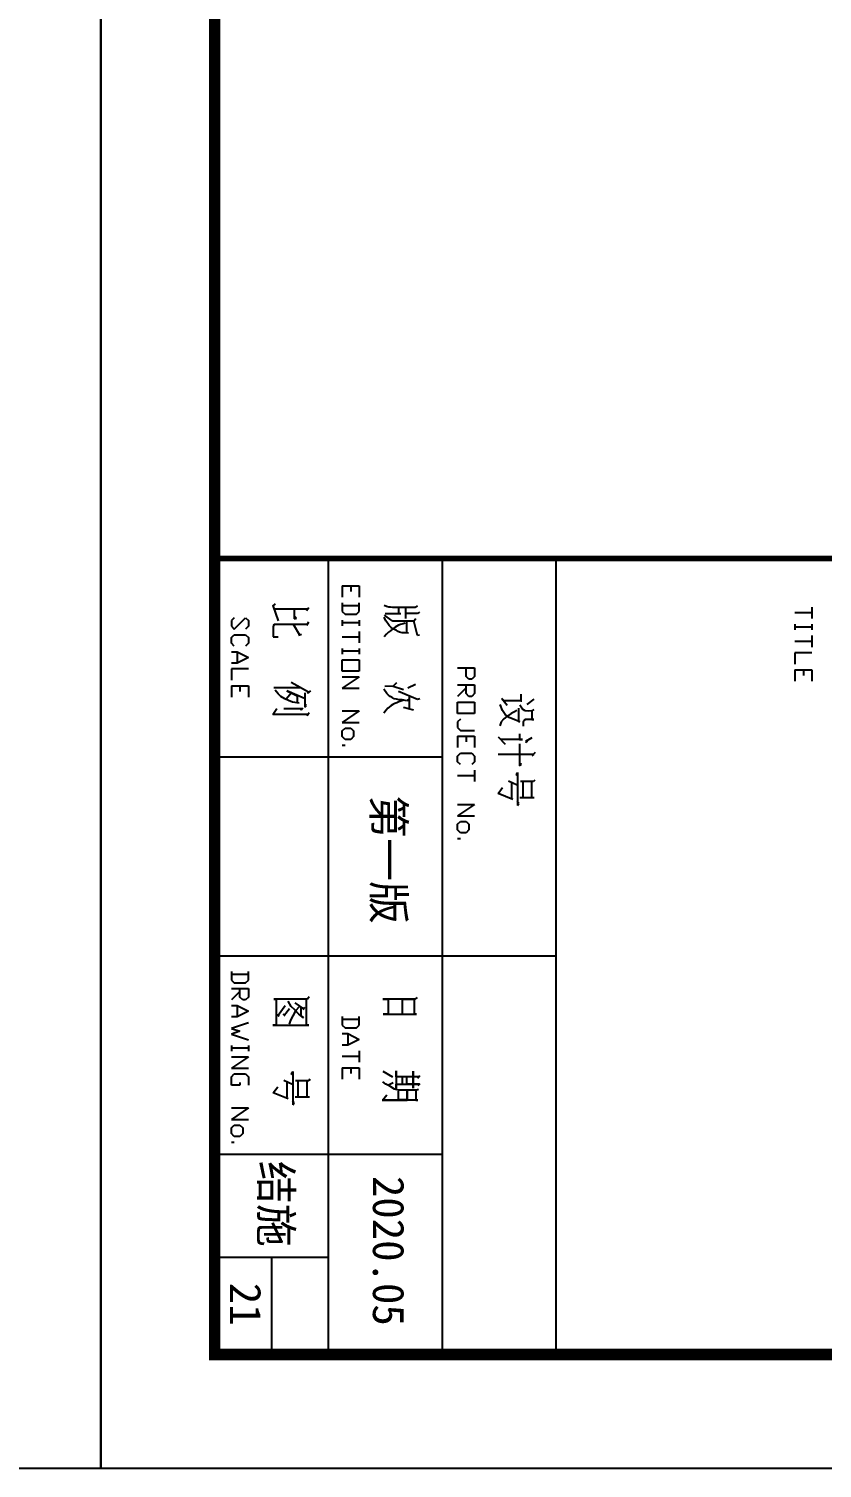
# Model space of a CAD drawing. Extents: x 2506385 to 2810062, y -487803 to -193521.
# Drawn here: x 2641428 to 2648405, y -450039 to -437381 of the extents above; entities that cross this region are included whole.
import ezdxf

# ---------------------------------------------------------------- set-up
doc = ezdxf.new("R2010")
doc.units = 0
doc.header["$LTSCALE"] = 1000
doc.header["$MEASUREMENT"] = 0
doc.layers.add('PUB_TITLE', color=4, linetype='Continuous')
doc.styles.add('图签2', font='simhei.ttf', dxfattribs={"height": 1000})

# ---------------------------------------------------------------- blocks, each defined once
blk = doc.blocks.new('EWW')
at = {"layer": 'PUB_TITLE'}
for p, q in [((-164840.8188261932, 269007.2984195119), (-164740.8188261001, 269007.2984195119)), ((-164790.8188261467, 269007.2984195119), (-164790.8188261467, 268857.2984195352)), ((-164690.8188260554, 269007.2984195119), (-164640.818826007, 269007.2984195119)), ((-164665.8188260312, 269007.2984195119), (-164665.8188260312, 268857.2984195352)), ((-164590.8188259604, 269007.2984195119), (-164490.8188258691, 269007.2984195119)), ((-164540.8188259138, 269007.2984195119), (-164540.8188259138, 268857.2984195352)), ((-164440.8188258207, 269007.2984195119), (-164440.8188258207, 268857.2984195352)), ((-164290.8188256829, 269007.2984195119), (-164190.8188255879, 269007.2984195119)), ((-164290.8188256829, 268857.2984195352), (-164290.8188256829, 269007.2984195119)), ((-164690.8188260554, 268857.2984195352), (-164640.818826007, 268857.2984195352)), ((-164440.8188258207, 268857.2984195352), (-164340.8188257276, 268857.2984195352)), ((-164290.8188256829, 268932.2984195231), (-164240.8188256344, 268932.2984195231)), ((-164290.8188256829, 268857.2984195352), (-164190.8188255879, 268857.2984195352)), ((-165269.7518134492, 266754.5627065767), (-158269.7518069299, 266754.5627065767)), ((-161771.177522613, 266754.5627065767), (-161771.177522613, 263754.5627070563)), ((-163562.4911360687, 266573.1752072619), (-163534.4911360426, 266548.6752072657)), ((-163320.9911358452, 266569.6752072629), (-163306.991135834, 266559.1752072638)), ((-164076.9911365493, 266447.1752072824), (-164017.4911364934, 266447.1752072824)), ((-164031.4911365064, 266562.6752072638), (-163985.9911364636, 266499.675207274)), ((-164017.4911364934, 266457.6752072806), (-164017.4911364934, 266300.1752073057)), ((-164017.4911364934, 266447.1752072824), (-164017.4911364934, 266457.6752072806)), ((-163943.9911364245, 266461.1752072796), (-163978.9911364599, 266440.1752072833)), ((-163929.9911364114, 266485.6752072759), (-163943.9911364245, 266461.1752072796)), ((-163940.4911364226, 266562.6752072638), (-163929.9911364114, 266545.1752072666)), ((-163929.9911364114, 266545.1752072666), (-163926.4911364077, 266513.6752072712)), ((-163926.4911364077, 266513.6752072712), (-163929.9911364114, 266485.6752072759)), ((-163926.4911364077, 266545.1752072666), (-163852.9911363407, 266545.1752072666)), ((-163852.9911363407, 266562.6752072638), (-163852.9911363407, 266489.175207275)), ((-163852.9911363407, 266545.1752072666), (-163852.9911363407, 266562.6752072638)), ((-163852.9911363407, 266489.175207275), (-163845.9911363332, 266475.1752072778)), ((-163845.9911363332, 266475.1752072778), (-163831.9911363202, 266468.1752072787)), ((-163831.9911363202, 266468.1752072787), (-163793.4911362848, 266468.1752072787)), ((-163691.9911361916, 266545.1752072666), (-163660.4911361618, 266489.175207275)), ((-163677.9911361767, 266461.1752072796), (-163677.9911361767, 266268.6752073104)), ((-163677.9911361767, 266436.6752072833), (-163677.9911361767, 266461.1752072796)), ((-163653.4911361544, 266499.675207274), (-163674.491136173, 266510.1752072722)), ((-163660.4911361618, 266489.175207275), (-163653.4911361544, 266499.675207274)), ((-163544.9911360538, 266562.6752072638), (-163544.9911360538, 266247.6752073141)), ((-163534.4911360426, 266548.6752072657), (-163544.9911360538, 266562.6752072638)), ((-163457.4911359719, 266454.1752072806), (-163467.991135983, 266436.6752072833)), ((-163446.9911359625, 266436.6752072833), (-163457.4911359719, 266454.1752072806)), ((-163310.491135834, 266541.6752072666), (-163166.9911357018, 266541.6752072666)), ((-163310.491135834, 266464.6752072796), (-163166.9911357018, 266464.6752072796)), ((-163306.991135834, 266559.1752072638), (-163306.991135834, 266443.6752072824)), ((-163163.4911356999, 266566.1752072629), (-163163.4911356999, 266440.1752072833)), ((-164038.491136512, 266279.1752073094), (-163978.9911364599, 266328.175207301)), ((-163954.4911364338, 266426.1752072852), (-163838.9911363276, 266426.1752072852)), ((-163933.4911364152, 266412.175207288), (-163919.4911364021, 266391.1752072908)), ((-163919.4911364021, 266391.1752072908), (-163905.4911363891, 266363.1752072955)), ((-163905.4911363891, 266363.1752072955), (-163880.9911363667, 266324.675207302)), ((-163870.4911363556, 266345.6752072982), (-163898.4911363816, 266310.6752073038)), ((-163880.9911363667, 266324.675207302), (-163859.9911363481, 266296.6752073066)), ((-163849.4911363369, 266394.6752072908), (-163870.4911363556, 266345.6752072982)), ((-163831.9911363202, 266440.1752072833), (-163849.4911363369, 266394.6752072908)), ((-163838.9911363276, 266426.1752072852), (-163831.9911363202, 266440.1752072833)), ((-163726.9911362233, 266436.6752072833), (-163677.9911361767, 266436.6752072833)), ((-163639.4911361414, 266436.6752072833), (-163446.9911359625, 266436.6752072833)), ((-163387.4911359085, 266419.1752072861), (-163096.9911356366, 266419.1752072861)), ((-163369.9911358899, 266405.1752072889), (-163387.4911359085, 266419.1752072861)), ((-163362.9911358862, 266415.6752072871), (-163369.9911358899, 266405.1752072889)), ((-163275.4911358042, 266415.6752072871), (-163310.491135834, 266338.6752072992)), ((-163299.9911358266, 266366.6752072945), (-163163.4911356999, 266366.6752072945)), ((-163149.491135685, 266377.1752072936), (-163201.9911357334, 266247.6752073141)), ((-163114.4911356515, 266429.6752072852), (-163131.9911356701, 266415.6752072871)), ((-163096.9911356366, 266419.1752072861), (-163114.4911356515, 266429.6752072852)), ((-164017.4911364934, 266300.1752073057), (-164038.491136512, 266279.1752073094)), ((-163933.4911364152, 266286.1752073076), (-163985.9911364636, 266265.1752073113)), ((-163898.4911363816, 266310.6752073038), (-163933.4911364152, 266286.1752073076)), ((-163859.9911363481, 266296.6752073066), (-163831.9911363202, 266275.6752073094)), ((-163831.9911363202, 266275.6752073094), (-163796.9911362885, 266261.6752073122)), ((-163702.4911361991, 266247.6752073141), (-163635.9911361395, 266310.6752073038)), ((-163201.9911357334, 266247.6752073141), (-163254.4911357819, 266286.1752073076)), ((-164307.1532198547, 266040.8597905207), (-164232.1532197839, 266040.8597905207)), ((-164307.1532198547, 265890.859790545), (-164307.1532198547, 266040.8597905207)), ((-164232.1532197839, 265965.8597905328), (-164307.1532198547, 265965.8597905328)), ((-164232.1532197839, 266040.8597905207), (-164207.1532197616, 266015.8597905245)), ((-164207.1532197616, 265990.8597905291), (-164232.1532197839, 265965.8597905328)), ((-164207.1532197616, 266015.8597905245), (-164207.1532197616, 265990.8597905291)), ((-164157.153219715, 266040.8597905207), (-164082.1532196461, 266040.8597905207)), ((-164157.153219715, 265890.859790545), (-164157.153219715, 266040.8597905207)), ((-164082.1532196461, 265965.8597905328), (-164157.153219715, 265965.8597905328)), ((-164132.1532196908, 265965.8597905328), (-164057.1532196237, 265890.859790545)), ((-164082.1532196461, 266040.8597905207), (-164057.1532196237, 266015.8597905245)), ((-164057.1532196237, 265990.8597905291), (-164082.1532196461, 265965.8597905328)), ((-164057.1532196237, 266015.8597905245), (-164057.1532196237, 265990.8597905291)), ((-164007.1532195753, 266040.8597905207), (-163907.1532194822, 266040.8597905207)), ((-164007.1532195753, 265890.859790545), (-164007.1532195753, 266040.8597905207)), ((-163907.1532194822, 266040.8597905207), (-163907.1532194822, 265890.859790545)), ((-163757.1532193425, 265915.8597905403), (-163757.1532193425, 266040.8597905207)), ((-163707.1532192959, 266040.8597905207), (-163607.1532192028, 266040.8597905207)), ((-163707.1532192959, 265890.859790545), (-163707.1532192959, 266040.8597905207)), ((-163707.1532192959, 265965.8597905328), (-163657.1532192512, 265965.8597905328)), ((-163557.1532191562, 266015.8597905245), (-163532.153219132, 266040.8597905207)), ((-163557.1532191562, 265915.8597905403), (-163557.1532191562, 266015.8597905245)), ((-163532.153219132, 266040.8597905207), (-163482.1532190873, 266040.8597905207)), ((-163482.1532190873, 266040.8597905207), (-163457.1532190649, 266015.8597905245)), ((-163407.1532190165, 266040.8597905207), (-163307.1532189234, 266040.8597905207)), ((-163357.1532189699, 266040.8597905207), (-163357.1532189699, 265890.859790545)), ((-163107.1532187371, 266040.8597905207), (-163007.153218644, 265890.859790545)), ((-163107.1532187371, 265890.859790545), (-163107.1532187371, 266040.8597905207)), ((-163007.153218644, 265890.859790545), (-163007.153218644, 266040.8597905207)), ((-162957.1532185974, 265965.8597905328), (-162932.1532185732, 265990.8597905291)), ((-162957.1532185974, 265915.8597905403), (-162957.1532185974, 265965.8597905328)), ((-162932.1532185732, 265990.8597905291), (-162882.1532185285, 265990.8597905291)), ((-162882.1532185285, 265990.8597905291), (-162857.1532185061, 265965.8597905328)), ((-162857.1532185061, 265965.8597905328), (-162857.1532185061, 265915.8597905403)), ((-163907.1532194822, 265890.859790545), (-164007.1532195753, 265890.859790545)), ((-163857.1532194375, 265915.8597905403), (-163832.1532194114, 265890.859790545)), ((-163832.1532194114, 265890.859790545), (-163782.1532193648, 265890.859790545)), ((-163782.1532193648, 265890.859790545), (-163757.1532193425, 265915.8597905403)), ((-163707.1532192959, 265890.859790545), (-163607.1532192028, 265890.859790545)), ((-163532.153219132, 265890.859790545), (-163557.1532191562, 265915.8597905403)), ((-163482.1532190873, 265890.859790545), (-163532.153219132, 265890.859790545)), ((-163457.1532190649, 265915.8597905403), (-163482.1532190873, 265890.859790545)), ((-162932.1532185732, 265890.859790545), (-162957.1532185974, 265915.8597905403)), ((-162882.1532185285, 265890.859790545), (-162932.1532185732, 265890.859790545)), ((-162857.1532185061, 265915.8597905403), (-162882.1532185285, 265890.859790545)), ((-162807.1532184577, 265890.859790545), (-162807.1532184577, 265915.8597905403)), ((-165269.7518134492, 265754.5627067368), (-158269.7518069299, 265754.5627067368)), ((-163521.1775242446, 265754.5627067368), (-163521.1775242446, 263754.5627070563)), ((-160028.9453101589, 265754.5627067368), (-160028.9453101589, 263754.5627070563)), ((-164798.8371269985, 265556.9262221884), (-164784.8371269836, 265539.4262221912)), ((-164595.8371268085, 265556.9262221884), (-164592.3371268047, 265539.4262221912)), ((-164035.8371262869, 265560.4262221875), (-164028.8371262795, 265539.4262221912)), ((-160719.3626399713, 265560.4262221875), (-160698.3626399508, 265542.9262221903)), ((-160649.3626399061, 265560.4262221875), (-160631.8626398894, 265542.9262221903)), ((-164851.3371270469, 265539.4262221912), (-164837.3371270339, 265518.426222194)), ((-164837.3371270339, 265518.426222194), (-164837.3371270339, 265318.9262222266)), ((-164837.3371270339, 265434.426222208), (-164742.8371269463, 265434.426222208)), ((-164784.8371269836, 265539.4262221912), (-164784.8371269836, 265434.426222208)), ((-164721.8371269258, 265507.9262221958), (-164742.8371269463, 265525.4262221931)), ((-164592.3371268047, 265539.4262221912), (-164721.8371269258, 265507.9262221958)), ((-164718.337126924, 265511.4262221949), (-164718.337126924, 265322.4262222257)), ((-164714.8371269184, 265441.4262222061), (-164613.3371268252, 265441.4262222061)), ((-164700.8371269053, 265430.926222208), (-164693.8371269016, 265413.4262222107)), ((-164613.3371268252, 265458.9262222042), (-164616.8371268271, 265430.926222208)), ((-164616.8371268271, 265430.926222208), (-164616.8371268271, 265402.9262222126)), ((-164161.8371264043, 265521.926222194), (-164130.3371263745, 265455.4262222042)), ((-164028.8371262795, 265539.4262221912), (-164098.8371263447, 265371.4262222182)), ((-164060.3371263093, 265465.9262222024), (-163944.8371262013, 265465.9262222024)), ((-164025.3371262776, 265458.9262222042), (-164018.3371262702, 265444.9262222061)), ((-164018.3371262702, 265444.9262222061), (-164025.3371262776, 265402.9262222126)), ((-163934.3371261938, 265504.4262221968), (-163958.8371262162, 265416.9262222107)), ((-161408.8626406121, 265535.9262221912), (-161394.862640599, 265514.9262221949)), ((-161394.862640599, 265514.9262221949), (-161394.862640599, 265234.9262222396)), ((-161391.3626405972, 265511.4262221949), (-161391.3626405972, 265402.9262222126)), ((-161261.8626404761, 265511.4262221949), (-161391.3626405972, 265511.4262221949)), ((-161261.8626404761, 265528.9262221921), (-161261.8626404761, 265511.4262221949)), ((-161261.8626404761, 265238.4262222387), (-161261.8626404761, 265528.9262221921)), ((-160761.3626400104, 265500.9262221968), (-160610.8626398689, 265500.9262221968)), ((-160645.8626399024, 265500.9262221968), (-160761.3626400104, 265500.9262221968)), ((-160645.8626399024, 265444.9262222061), (-160715.8626399694, 265444.9262222061)), ((-160712.3626399639, 265553.4262221884), (-160712.3626399639, 265350.426222221)), ((-160698.3626399508, 265542.9262221903), (-160712.3626399639, 265553.4262221884)), ((-160645.8626399024, 265553.4262221884), (-160645.8626399024, 265500.9262221968)), ((-160645.8626399024, 265350.426222221), (-160645.8626399024, 265553.4262221884)), ((-160645.8626399024, 265500.9262221968), (-160645.8626399024, 265444.9262222061)), ((-160610.8626398689, 265500.9262221968), (-160645.8626399024, 265500.9262221968)), ((-160600.3626398596, 265546.4262221893), (-160593.362639854, 265528.9262221921)), ((-160593.362639854, 265528.9262221921), (-160593.362639854, 265371.4262222182)), ((-160593.362639854, 265525.4262221931), (-160505.862639772, 265525.4262221931)), ((-160586.3626398465, 265448.4262222052), (-160509.3626397757, 265448.4262222052)), ((-160505.862639772, 265448.4262222052), (-160586.3626398465, 265448.4262222052)), ((-160509.3626397757, 265448.4262222052), (-160509.3626397757, 265371.4262222182)), ((-160505.862639772, 265542.9262221903), (-160505.862639772, 265227.9262222406)), ((-160505.862639772, 265525.4262221931), (-160505.862639772, 265542.9262221903)), ((-160505.862639772, 265227.9262222406), (-160505.862639772, 265448.4262222052)), ((-164837.3371270339, 265318.9262222266), (-164840.8371270357, 265301.4262222294)), ((-164833.8371270301, 265371.4262222182), (-164781.3371269817, 265371.4262222182)), ((-164781.3371269817, 265392.4262222145), (-164781.3371269817, 265255.9262222359)), ((-164728.8371269314, 265304.9262222284), (-164770.8371269705, 265248.9262222378)), ((-164718.337126924, 265322.4262222257), (-164728.8371269314, 265304.9262222284)), ((-164693.8371269016, 265413.4262222107), (-164690.337126896, 265388.9262222154)), ((-164690.337126896, 265388.9262222154), (-164683.3371268904, 265371.4262222182)), ((-164683.3371268904, 265371.4262222182), (-164665.8371268737, 265343.4262222219)), ((-164662.3371268718, 265308.4262222275), (-164679.8371268867, 265290.9262222303)), ((-164665.8371268737, 265343.4262222219), (-164651.8371268606, 265322.4262222257)), ((-164648.3371268569, 265329.4262222247), (-164662.3371268718, 265308.4262222275)), ((-164651.8371268606, 265322.4262222257), (-164634.3371268439, 265301.4262222294)), ((-164637.8371268495, 265350.426222221), (-164648.3371268569, 265329.4262222247)), ((-164627.3371268383, 265367.9262222182), (-164637.8371268495, 265350.426222221)), ((-164620.3371268308, 265381.9262222163), (-164627.3371268383, 265367.9262222182)), ((-164616.8371268271, 265402.9262222126), (-164620.3371268308, 265381.9262222163)), ((-164175.8371264173, 265353.926222221), (-164147.8371263912, 265325.9262222247)), ((-164147.8371263912, 265325.9262222247), (-164116.3371263614, 265416.9262222107)), ((-164147.8371263912, 265325.9262222247), (-164144.3371263875, 265252.4262222368)), ((-164046.3371262981, 265315.4262222266), (-164056.8371263056, 265297.9262222294)), ((-164035.8371262869, 265332.9262222238), (-164046.3371262981, 265315.4262222266)), ((-164032.3371262832, 265353.926222221), (-164035.8371262869, 265332.9262222238)), ((-164025.3371262776, 265378.4262222163), (-164032.3371262832, 265353.926222221)), ((-164025.3371262776, 265402.9262222126), (-164025.3371262776, 265378.4262222163)), ((-164021.8371262758, 265409.9262222117), (-164014.8371262683, 265392.4262222145)), ((-164014.8371262683, 265392.4262222145), (-164007.8371262609, 265374.9262222173)), ((-164007.8371262609, 265374.9262222173), (-164000.8371262534, 265357.4262222201)), ((-164000.8371262534, 265357.4262222201), (-163993.8371262478, 265339.9262222229)), ((-163993.8371262478, 265339.9262222229), (-163986.8371262404, 265322.4262222257)), ((-163986.8371262404, 265322.4262222257), (-163976.3371262311, 265308.4262222275)), ((-163976.3371262311, 265308.4262222275), (-163962.337126218, 265290.9262222303)), ((-161391.3626405972, 265402.9262222126), (-161258.3626404724, 265402.9262222126)), ((-160764.8626400142, 265350.426222221), (-160603.8626398651, 265350.426222221)), ((-160712.3626399639, 265350.426222221), (-160764.8626400142, 265350.426222221)), ((-160708.862639962, 265322.4262222257), (-160757.8626400067, 265238.4262222387)), ((-160719.3626399713, 265402.9262222126), (-160645.8626399024, 265402.9262222126)), ((-160659.8626399173, 265325.9262222247), (-160638.8626398949, 265283.9262222322)), ((-160603.8626398651, 265350.426222221), (-160645.8626399024, 265350.426222221)), ((-160603.8626398651, 265336.4262222238), (-160628.3626398875, 265294.4262222303)), ((-160593.362639854, 265371.4262222182), (-160603.8626398651, 265336.4262222238)), ((-160509.3626397757, 265371.4262222182), (-160586.3626398465, 265371.4262222182)), ((-164847.8371270432, 265266.426222235), (-164854.8371270506, 265245.4262222378)), ((-164840.8371270357, 265287.4262222312), (-164847.8371270432, 265266.426222235)), ((-164840.8371270357, 265301.4262222294), (-164840.8371270357, 265287.4262222312)), ((-164721.8371269258, 265259.4262222359), (-164753.3371269556, 265245.4262222378)), ((-164697.3371269035, 265276.9262222331), (-164721.8371269258, 265259.4262222359)), ((-164679.8371268867, 265290.9262222303), (-164697.3371269035, 265276.9262222331)), ((-164634.3371268439, 265301.4262222294), (-164620.3371268308, 265283.9262222322)), ((-164620.3371268308, 265283.9262222322), (-164602.8371268141, 265266.426222235)), ((-164602.8371268141, 265266.426222235), (-164581.8371267973, 265245.4262222378)), ((-164081.3371263298, 265269.926222234), (-164119.8371263652, 265241.9262222387)), ((-164067.3371263167, 265283.9262222322), (-164081.3371263298, 265269.926222234)), ((-164056.8371263056, 265297.9262222294), (-164067.3371263167, 265283.9262222322)), ((-163962.337126218, 265290.9262222303), (-163951.8371262087, 265276.9262222331)), ((-163951.8371262087, 265276.9262222331), (-163934.3371261938, 265262.926222235)), ((-163934.3371261938, 265262.926222235), (-163909.8371261714, 265241.9262222387)), ((-161394.862640599, 265280.4262222322), (-161261.8626404761, 265280.4262222322)), ((-161394.862640599, 265234.9262222396), (-161394.862640599, 265280.4262222322)), ((-161261.8626404761, 265280.4262222322), (-161261.8626404761, 265238.4262222387)), ((-160645.8626399024, 265259.4262222359), (-160666.862639921, 265234.9262222396)), ((-160628.3626398875, 265294.4262222303), (-160645.8626399024, 265259.4262222359)), ((-160551.3626398148, 265269.926222234), (-160505.862639772, 265234.9262222396)), ((-165028.3349376994, 265027.1180597898), (-164928.3349376062, 265027.1180597898)), ((-165028.3349376994, 264877.118059814), (-165028.3349376994, 265027.1180597898)), ((-165028.3349376994, 264952.1180598019), (-164978.3349376528, 264952.1180598019)), ((-164803.3349374889, 265027.1180597898), (-164878.3349375597, 265027.1180597898)), ((-164853.3349375355, 265027.1180597898), (-164853.3349375355, 264877.118059814)), ((-164778.3349374665, 265002.1180597944), (-164803.3349374889, 265027.1180597898)), ((-164778.3349374665, 264902.1180598103), (-164778.3349374665, 265002.1180597944)), ((-164728.33493742, 265027.1180597898), (-164678.3349373734, 265027.1180597898)), ((-164703.3349373958, 265027.1180597898), (-164703.3349373958, 264877.118059814)), ((-164628.3349373268, 265027.1180597898), (-164528.3349372337, 265027.1180597898)), ((-164578.3349372803, 265027.1180597898), (-164578.3349372803, 264877.118059814)), ((-164478.3349371871, 265027.1180597898), (-164428.3349371406, 265027.1180597898)), ((-164453.3349371629, 265027.1180597898), (-164453.3349371629, 264877.118059814)), ((-164378.334937094, 265027.1180597898), (-164278.3349370009, 265027.1180597898)), ((-164378.334937094, 264877.118059814), (-164378.334937094, 265027.1180597898)), ((-164278.3349370009, 265027.1180597898), (-164278.3349370009, 264877.118059814)), ((-164228.3349369543, 265027.1180597898), (-164128.3349368612, 264877.118059814)), ((-164228.3349369543, 264877.118059814), (-164228.3349369543, 265027.1180597898)), ((-164128.3349368612, 264877.118059814), (-164128.3349368612, 265027.1180597898)), ((-163928.3349366749, 265027.1180597898), (-163828.3349365818, 264877.118059814)), ((-163928.3349366749, 264877.118059814), (-163928.3349366749, 265027.1180597898)), ((-163828.3349365818, 264877.118059814), (-163828.3349365818, 265027.1180597898)), ((-163778.3349365352, 264952.1180598019), (-163753.3349365129, 264977.1180597981)), ((-163778.3349365352, 264902.1180598103), (-163778.3349365352, 264952.1180598019)), ((-163753.3349365129, 264977.1180597981), (-163703.3349364644, 264977.1180597981)), ((-163703.3349364644, 264977.1180597981), (-163678.3349364421, 264952.1180598019)), ((-163678.3349364421, 264952.1180598019), (-163678.3349364421, 264902.1180598103)), ((-161165.9833656552, 265027.1180597898), (-161240.9833657241, 265027.1180597898)), ((-161215.9833657017, 265027.1180597898), (-161215.9833657017, 264877.118059814)), ((-161140.983365631, 265002.1180597935), (-161165.9833656552, 265027.1180597898)), ((-161140.983365631, 264902.1180598103), (-161140.983365631, 265002.1180597935)), ((-161090.9833655863, 264927.1180598056), (-161040.9833655378, 265027.1180597898)), ((-161090.9833655863, 264927.1180598056), (-160990.9833654913, 264927.1180598056)), ((-161090.9833655863, 264877.118059814), (-161090.9833655863, 264927.1180598056)), ((-161040.9833655378, 265027.1180597898), (-160990.9833654913, 264927.1180598056)), ((-160990.9833654913, 264927.1180598056), (-160990.9833654913, 264877.118059814)), ((-160940.9833654447, 265027.1180597898), (-160840.9833653516, 265027.1180597898)), ((-160890.9833654, 265027.1180597898), (-160890.9833654, 264877.118059814)), ((-160790.983365305, 265027.1180597898), (-160690.9833652137, 265027.1180597898)), ((-160790.983365305, 264877.118059814), (-160790.983365305, 265027.1180597898)), ((-160790.983365305, 264952.1180598019), (-160740.9833652584, 264952.1180598019)), ((-165028.3349376994, 264877.118059814), (-164928.3349376062, 264877.118059814)), ((-164878.3349375597, 264877.118059814), (-164803.3349374889, 264877.118059814)), ((-164803.3349374889, 264877.118059814), (-164778.3349374665, 264902.1180598103)), ((-164728.33493742, 264877.118059814), (-164678.3349373734, 264877.118059814)), ((-164478.3349371871, 264877.118059814), (-164428.3349371406, 264877.118059814)), ((-164278.3349370009, 264877.118059814), (-164378.334937094, 264877.118059814)), ((-163753.3349365129, 264877.118059814), (-163778.3349365352, 264902.1180598103)), ((-163703.3349364644, 264877.118059814), (-163753.3349365129, 264877.118059814)), ((-163678.3349364421, 264902.1180598103), (-163703.3349364644, 264877.118059814)), ((-163628.3349363955, 264877.118059814), (-163628.3349363955, 264902.1180598103)), ((-161240.9833657241, 264877.118059814), (-161165.9833656552, 264877.118059814)), ((-161165.9833656552, 264877.118059814), (-161140.983365631, 264902.1180598103)), ((-160790.983365305, 264877.118059814), (-160690.9833652137, 264877.118059814)), ((-165269.7518134492, 264754.562706897), (-158269.7518069299, 264754.562706897)), ((-159122.5222223478, 264754.562706897), (-159122.5222223478, 263754.5627070563)), ((-164836.4534038214, 264582.7757667294), (-164808.4534037935, 264561.7757667331)), ((-164822.4534038065, 264568.7757667312), (-164822.4534038065, 264278.2757667778)), ((-164710.4534037022, 264579.2757667303), (-164678.9534036724, 264561.7757667331)), ((-164689.4534036817, 264568.7757667312), (-164689.4534036817, 264285.2757667769)), ((-164094.4534031285, 264579.2757667303), (-164178.4534032068, 264428.7757667545)), ((-164104.9534031379, 264596.7757667275), (-164083.9534031174, 264572.2757667312)), ((-164038.4534030764, 264544.2757667359), (-164104.9534031379, 264390.2757667601)), ((-164083.9534031174, 264572.2757667312), (-164094.4534031285, 264579.2757667303)), ((-164087.4534031211, 264547.775766735), (-163961.4534030037, 264547.775766735)), ((-163975.4534030168, 264561.7757667331), (-163985.9534030261, 264547.775766735)), ((-163961.4534030037, 264547.775766735), (-163975.4534030168, 264561.7757667331)), ((-163912.453402959, 264586.2757667294), (-163884.4534029348, 264568.7757667312)), ((-163898.453402946, 264575.7757667303), (-163898.453402946, 264267.7757667797)), ((-163884.4534029348, 264568.7757667312), (-163898.453402946, 264575.7757667303)), ((-161415.0213722198, 264586.2757667284), (-161394.0213722012, 264572.2757667312)), ((-161394.0213722012, 264572.2757667312), (-161394.0213722012, 264274.7757667787)), ((-161166.5213719888, 264561.7757667331), (-161394.0213722012, 264561.7757667331)), ((-161320.5213721322, 264547.775766735), (-161303.0213721155, 264533.7757667368)), ((-161166.5213719888, 264582.7757667294), (-161166.5213719888, 264561.7757667331)), ((-161166.5213719888, 264267.7757667797), (-161166.5213719888, 264582.7757667294)), ((-160690.5213715455, 264593.2757667275), (-160676.5213715343, 264582.7757667294)), ((-160680.0213715362, 264565.2757667322), (-160536.5213714021, 264565.2757667322)), ((-160676.5213715343, 264582.7757667294), (-160676.5213715343, 264467.275766748)), ((-160533.0213714002, 264589.7757667284), (-160533.0213714002, 264463.7757667489)), ((-164822.4534038065, 264453.2757667499), (-164738.4534037283, 264453.2757667499)), ((-164745.4534037339, 264474.2757667471), (-164766.4534037544, 264453.2757667499)), ((-164738.4534037283, 264453.2757667499), (-164745.4534037339, 264474.2757667471)), ((-164594.9534035942, 264505.7757667415), (-164689.4534036817, 264449.7757667508)), ((-164601.9534035998, 264519.7757667396), (-164591.4534035905, 264491.7757667443)), ((-164132.9534031658, 264505.7757667415), (-164132.9534031658, 264274.7757667787)), ((-164104.9534031379, 264390.2757667601), (-164062.9534030987, 264481.2757667461)), ((-164087.4534031211, 264432.2757667536), (-164031.4534030689, 264383.275766761)), ((-164062.9534030987, 264481.2757667461), (-163999.9534030391, 264481.2757667461)), ((-164006.9534030466, 264439.2757667527), (-164020.9534030615, 264404.2757667582)), ((-163996.4534030391, 264498.7757667433), (-164006.9534030466, 264439.2757667527)), ((-163954.4534029982, 264530.2757667378), (-163936.9534029814, 264516.2757667406)), ((-163947.4534029907, 264519.7757667396), (-163947.4534029907, 264362.2757667648)), ((-163936.9534029814, 264516.2757667406), (-163947.4534029907, 264519.7757667396)), ((-161331.0213721415, 264428.7757667545), (-161376.5213721844, 264400.7757667582)), ((-161310.0213721229, 264540.7757667359), (-161362.5213721714, 264463.7757667489)), ((-161299.5213721155, 264460.2757667489), (-161331.0213721415, 264428.7757667545)), ((-161327.5213721397, 264498.7757667433), (-161292.521372108, 264467.275766748)), ((-161320.5213721322, 264512.7757667406), (-161250.521372067, 264512.7757667406)), ((-161303.0213721155, 264533.7757667368), (-161310.0213721229, 264540.7757667359)), ((-161261.0213720782, 264495.2757667433), (-161299.5213721155, 264460.2757667489)), ((-161292.521372108, 264467.275766748), (-161247.0213720633, 264442.7757667517)), ((-161229.5213720484, 264537.2757667368), (-161261.0213720782, 264495.2757667433)), ((-161250.521372067, 264512.7757667406), (-161229.5213720484, 264537.2757667368)), ((-161247.0213720633, 264442.7757667517), (-161208.5213720279, 264421.7757667555)), ((-161208.5213720279, 264421.7757667555), (-161173.5213719963, 264411.2757667573)), ((-160757.0213716088, 264442.7757667517), (-160466.5213713369, 264442.7757667517)), ((-160739.5213715939, 264428.7757667545), (-160757.0213716088, 264442.7757667517)), ((-160732.5213715865, 264439.2757667527), (-160739.5213715939, 264428.7757667545)), ((-160680.0213715362, 264488.2757667443), (-160536.5213714021, 264488.2757667443)), ((-160645.0213715045, 264439.2757667527), (-160680.0213715362, 264362.2757667648)), ((-160484.0213713555, 264453.2757667499), (-160501.5213713704, 264439.2757667527)), ((-160466.5213713369, 264442.7757667517), (-160484.0213713555, 264453.2757667499)), ((-164857.4534038382, 264267.7757667797), (-164720.9534037116, 264313.2757667722)), ((-164580.953403583, 264271.2757667797), (-164580.953403583, 264313.2757667722)), ((-164080.4534031155, 264313.2757667722), (-164111.9534031434, 264288.7757667769)), ((-164055.9534030913, 264337.7757667685), (-164080.4534031155, 264313.2757667722)), ((-164034.9534030727, 264372.7757667629), (-164055.9534030913, 264337.7757667685)), ((-164020.9534030615, 264404.2757667582), (-164034.9534030727, 264372.7757667629)), ((-163898.453402946, 264267.7757667797), (-163950.9534029944, 264302.7757667741)), ((-161394.0213722012, 264295.775766775), (-161166.5213719888, 264295.775766775)), ((-161394.0213722012, 264274.7757667787), (-161394.0213722012, 264295.775766775)), ((-161334.5213721453, 264376.2757667629), (-161250.521372067, 264313.2757667722)), ((-161310.0213721229, 264414.7757667564), (-161254.0213720708, 264369.2757667638)), ((-161250.521372067, 264376.2757667629), (-161261.0213720782, 264358.7757667657)), ((-161243.5213720633, 264323.7757667713), (-161257.5213720745, 264306.2757667741)), ((-161254.0213720708, 264369.2757667638), (-161250.521372067, 264376.2757667629)), ((-161250.521372067, 264313.2757667722), (-161243.5213720633, 264323.7757667713)), ((-161166.5213719888, 264295.775766775), (-161166.5213719888, 264267.7757667797)), ((-160669.5213715269, 264390.2757667601), (-160533.0213714002, 264390.2757667601)), ((-160571.5213714375, 264271.2757667797), (-160624.021371484, 264309.7757667731)), ((-160519.0213713853, 264400.7757667582), (-160571.5213714375, 264271.2757667797)), ((-164871.4534038513, 264288.7757667769), (-164850.4534038326, 264264.2757667806)), ((-164689.4534036817, 264285.2757667769), (-164689.4534036817, 264278.2757667778)), ((-164689.4534036817, 264278.2757667778), (-164675.4534036687, 264271.2757667797)), ((-164675.4534036687, 264271.2757667797), (-164580.953403583, 264271.2757667797)), ((-159122.5222223478, 264254.5627069762), (-158269.7518069299, 264254.5627069762)), ((-164748.777910324, 264027.7637417689), (-164723.7779102998, 264052.7637417652)), ((-164723.7779102998, 264052.7637417652), (-164673.7779102533, 264052.7637417652)), ((-164673.7779102533, 264052.7637417652), (-164648.7779102309, 264027.7637417689)), ((-164598.7779101843, 264027.7637417689), (-164573.7779101601, 264052.7637417652)), ((-164573.7779101601, 264052.7637417652), (-164523.7779101136, 264052.7637417652)), ((-164523.7779101136, 264052.7637417652), (-164498.7779100912, 264027.7637417689)), ((-164448.7779100446, 263952.763741781), (-164398.7779099981, 264052.7637417652)), ((-164398.7779099981, 264052.7637417652), (-164348.7779099515, 263952.763741781)), ((-164298.777909905, 264052.7637417652), (-164298.777909905, 263902.7637417885)), ((-164148.7779097653, 264052.7637417652), (-164048.7779096721, 264052.7637417652)), ((-164148.7779097653, 263902.7637417885), (-164148.7779097653, 264052.7637417652)), ((-161562.5908263533, 264052.7637417652), (-161637.5908264241, 264052.7637417652)), ((-161612.5908263999, 264052.7637417652), (-161612.5908263999, 263902.7637417885)), ((-161537.5908263309, 264027.7637417689), (-161562.5908263533, 264052.7637417652)), ((-161487.5908262862, 264052.7637417652), (-161412.5908262136, 264052.7637417652)), ((-161487.5908262862, 263902.7637417885), (-161487.5908262862, 264052.7637417652)), ((-161412.5908262136, 264052.7637417652), (-161387.5908261912, 264027.7637417689)), ((-161337.5908261447, 263952.763741781), (-161287.5908261, 264052.7637417652)), ((-161287.5908261, 264052.7637417652), (-161237.5908260515, 263952.763741781)), ((-161187.590826005, 264052.7637417652), (-161137.5908259584, 263902.7637417885)), ((-161087.5908259137, 263902.7637417885), (-161037.5908258653, 264052.7637417652)), ((-160987.5908258187, 264052.7637417652), (-160937.5908257721, 264052.7637417652)), ((-160962.5908257945, 264052.7637417652), (-160962.5908257945, 263902.7637417885)), ((-160887.5908257274, 264052.7637417652), (-160787.5908256324, 263902.7637417885)), ((-160887.5908257274, 263902.7637417885), (-160887.5908257274, 264052.7637417652)), ((-160787.5908256324, 263902.7637417885), (-160787.5908256324, 264052.7637417652)), ((-160737.5908255859, 264027.7637417689), (-160712.5908255635, 264052.7637417652)), ((-160712.5908255635, 264052.7637417652), (-160637.5908254927, 264052.7637417652)), ((-160437.5908253065, 264052.7637417652), (-160337.5908252134, 263902.7637417885)), ((-160437.5908253065, 263902.7637417885), (-160437.5908253065, 264052.7637417652)), ((-160337.5908252134, 263902.7637417885), (-160337.5908252134, 264052.7637417652)), ((-164648.7779102309, 263927.7637417847), (-164748.777910324, 264027.7637417689)), ((-164748.777910324, 263927.7637417847), (-164723.7779102998, 263902.7637417885)), ((-164673.7779102533, 263902.7637417885), (-164648.7779102309, 263927.7637417847)), ((-164598.7779101843, 263927.7637417847), (-164598.7779101843, 264027.7637417689)), ((-164573.7779101601, 263902.7637417885), (-164598.7779101843, 263927.7637417847)), ((-164498.7779100912, 263927.7637417847), (-164523.7779101136, 263902.7637417885)), ((-164448.7779100446, 263952.763741781), (-164348.7779099515, 263952.763741781)), ((-164448.7779100446, 263902.7637417885), (-164448.7779100446, 263952.763741781)), ((-164348.7779099515, 263952.763741781), (-164348.7779099515, 263902.7637417885)), ((-164148.7779097653, 263977.7637417773), (-164098.7779097187, 263977.7637417773)), ((-161562.5908263533, 263902.7637417885), (-161537.5908263309, 263927.7637417847)), ((-161537.5908263309, 263927.7637417847), (-161537.5908263309, 264027.7637417689)), ((-161412.5908262136, 263977.7637417773), (-161487.5908262862, 263977.7637417773)), ((-161462.5908262602, 263977.7637417773), (-161387.5908261912, 263902.7637417885)), ((-161387.5908261912, 264002.7637417726), (-161412.5908262136, 263977.7637417773)), ((-161387.5908261912, 264027.7637417689), (-161387.5908261912, 264002.7637417726)), ((-161337.5908261447, 263952.763741781), (-161237.5908260515, 263952.763741781)), ((-161337.5908261447, 263902.7637417885), (-161337.5908261447, 263952.763741781)), ((-161237.5908260515, 263952.763741781), (-161237.5908260515, 263902.7637417885)), ((-161137.5908259584, 263902.7637417885), (-161112.5908259361, 263977.7637417773)), ((-161112.5908259361, 263977.7637417773), (-161087.5908259137, 263902.7637417885)), ((-160737.5908255859, 263927.7637417847), (-160737.5908255859, 264027.7637417689)), ((-160712.5908255635, 263902.7637417885), (-160737.5908255859, 263927.7637417847)), ((-160662.5908255151, 263977.7637417773), (-160637.5908254927, 263977.7637417773)), ((-160637.5908254927, 263977.7637417773), (-160637.5908254927, 263902.7637417885)), ((-160287.5908251686, 263977.7637417773), (-160262.5908251426, 264002.7637417726)), ((-160287.5908251686, 263927.7637417847), (-160287.5908251686, 263977.7637417773)), ((-160262.5908251426, 263902.7637417885), (-160287.5908251686, 263927.7637417847)), ((-160262.5908251426, 264002.7637417726), (-160212.590825096, 264002.7637417726)), ((-160212.590825096, 264002.7637417726), (-160187.5908250737, 263977.7637417773)), ((-160187.5908250737, 263927.7637417847), (-160212.590825096, 263902.7637417885)), ((-160187.5908250737, 263977.7637417773), (-160187.5908250737, 263927.7637417847)), ((-160137.5908250271, 263902.7637417885), (-160137.5908250271, 263927.7637417847)), ((-164723.7779102998, 263902.7637417885), (-164673.7779102533, 263902.7637417885)), ((-164523.7779101136, 263902.7637417885), (-164573.7779101601, 263902.7637417885)), ((-164298.777909905, 263902.7637417885), (-164198.7779098118, 263902.7637417885)), ((-164148.7779097653, 263902.7637417885), (-164048.7779096721, 263902.7637417885)), ((-161637.5908264241, 263902.7637417885), (-161562.5908263533, 263902.7637417885)), ((-160987.5908258187, 263902.7637417885), (-160937.5908257721, 263902.7637417885)), ((-160637.5908254927, 263902.7637417885), (-160712.5908255635, 263902.7637417885)), ((-160212.590825096, 263902.7637417885), (-160262.5908251426, 263902.7637417885))]:
    blk.add_line(p, q, dxfattribs=at)
at = {"layer": 'PUB_TITLE', "const_width": 50}
blk.add_lwpolyline([(-165269.7518134492, 263754.5627070563), (-165269.7518134492, 275754.5627051359), (-158269.7518069299, 275754.5627051359), (-158269.7518069299, 263754.5627070563)], close=True, dxfattribs=at)
at = {"layer": 'PUB_TITLE', "style": '图签2'}
for s, height, p in [('第一版', 276.8888888888888, (-163188.5637085664, 265147.0838968186)), ('2020.05', 276.8888888888888, (-159840.3060108295, 265147.0838968186)), ('结施', 276.8888888888888, (-159972.404531617, 264156.7280829917)), ('21', 276.8888888888889, (-158900.1818233489, 263888.9608369954))]:
    blk.add_text(s, height=height, dxfattribs=at).set_placement(p)

msp = doc.modelspace()

# ---------------------------------------------------------------- linework, layer by layer
at = {"layer": 'PUB_TITLE', "linetype": 'ByBlock'}
for points in [[(2600061.671110406, -375738.699050635), (2600061.671110406, -450038.699050635), (2642061.671110406, -450038.699050635), (2642061.671110406, -375738.699050635)], [(2642061.671110406, -375738.699050635), (2642061.671110406, -450038.699050635), (2684061.671110406, -450038.699050635), (2684061.671110406, -375738.699050635)]]:
    msp.add_lwpolyline(points, close=True, dxfattribs=at)
at = {"layer": 'PUB_TITLE', "linetype": 'ByBlock', "const_width": 100}
msp.add_lwpolyline([(2643061.671110406, -378238.699050635), (2643061.671110406, -449038.699050635), (2683061.671110406, -449038.699050635), (2683061.671110406, -378238.699050635)], close=True, dxfattribs=at)

# ---------------------------------------------------------------- block references
at = {"rotation": 270}
msp.add_blockref('EWW', (2379307.108403349, -607308.450857563), dxfattribs=at)

doc.saveas('drawing.dxf')
